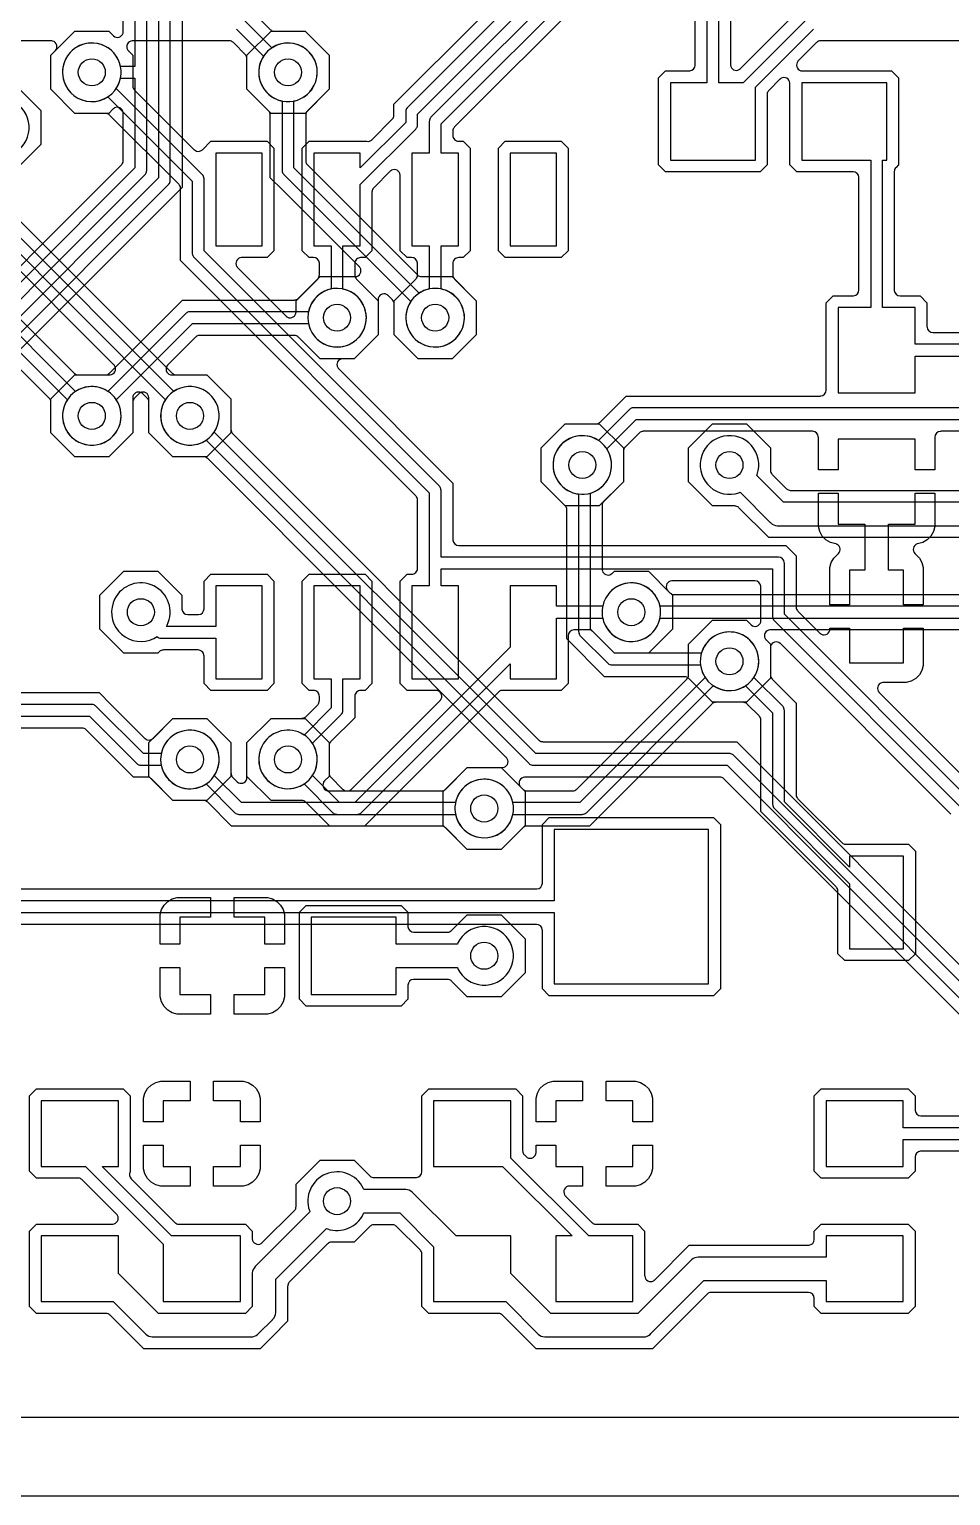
# Model space of a CAD drawing. Header units: millimetres. Extents: x 0 to 122, y 0 to 48.
# Drawn here: x 74.76 to 86.68, y 0 to 18.97 of the extents above; entities that cross this region are included whole.
import ezdxf

# ---------------------------------------------------------------- set-up
doc = ezdxf.new("R2010")
doc.units = ezdxf.units.MM

msp = doc.modelspace()

# ---------------------------------------------------------------- linework, layer by layer
at = {"layer": '16_copper'}
for points in [[(76.733, 44.036), (76.733, 16.924), (74.546, 14.737)], [(76.429, 43.91), (76.429, 17.05), (74.241, 14.863)], [(74.595, 18.231), (74.906, 17.92), (74.906, 17.48), (74.595, 17.169)], [(74.135, 7.544), (81.55, 7.544), (81.55, 6.62), (83.55, 6.62), (83.55, 8.62), (81.55, 8.62), (81.55, 7.696), (74.103, 7.696)], [(72.796, 1.016), (90.511, 1.016)]]:
    msp.add_lwpolyline(points, dxfattribs=at)
for points in [[(74.371, 14.777), (76.559, 16.965), (76.564, 16.972), (76.569, 16.978, 0.087651), (76.579, 17.003), (76.58, 17.01), (76.581, 17.019), (76.581, 43.941)], [(76.124, 43.783), (76.124, 18.491), (75.936, 18.491), (75.924, 18.537, 1), (75.206, 18.293), (75.225, 18.247, 0.714263), (75.936, 18.339), (76.124, 18.339), (76.124, 17.177), (73.25, 14.303), (73.25, 14.34), (71.75, 14.34), (71.75, 13.44), (73.25, 13.44), (73.25, 14.087), (76.254, 17.091), (76.259, 17.098), (76.264, 17.104, 0.087651), (76.274, 17.129), (76.275, 17.136), (76.276, 17.145), (76.276, 43.815)], [(73.532, 14.801), (75.949, 17.217), (75.954, 17.224), (75.96, 17.231, 0.087651), (75.97, 17.255), (75.97, 17.263), (75.971, 17.271), (75.971, 17.887), (75.971, 17.89), (75.971, 17.893, 0.548396), (75.858, 17.954), (75.851, 17.948), (75.845, 17.944, 0.015772), (75.841, 17.941), (75.785, 17.884), (75.345, 17.884), (75.034, 18.195), (75.034, 18.635), (75.345, 18.946), (75.785, 18.946), (75.841, 18.889), (75.844, 18.887), (75.845, 18.885, 0.54841), (75.969, 18.922), (75.97, 18.931), (75.971, 18.938, 0.015781), (75.971, 18.943), (75.971, 43.689)], [(86.9, 6.121), (83.748, 9.274), (83.741, 9.279), (83.734, 9.285, 0.087651), (83.71, 9.295), (83.702, 9.295), (83.694, 9.296), (81.173, 9.296), (81.17, 9.296), (81.167, 9.296, 0.548396), (81.106, 9.183), (81.112, 9.176), (81.116, 9.17, 0.015772), (81.119, 9.166), (81.176, 9.11), (81.176, 8.67), (80.865, 8.359), (80.425, 8.359), (80.146, 8.639), (80.139, 8.644), (80.132, 8.65, 0.087651), (80.108, 8.66), (80.1, 8.66), (80.092, 8.661), (78.645, 8.661), (78.335, 8.972), (78.328, 8.977), (78.321, 8.983, 0.087651), (78.297, 8.993), (78.289, 8.993), (78.281, 8.994), (77.885, 8.994), (77.574, 9.305), (77.574, 9.745), (77.885, 10.056), (78.325, 10.056), (78.636, 9.745), (78.636, 9.349), (78.637, 9.341), (78.637, 9.332, 0.087654), (78.648, 9.308), (78.653, 9.302), (78.658, 9.295), (78.812, 9.141), (78.819, 9.136), (78.826, 9.13, 0.087651), (78.85, 9.12), (78.858, 9.12), (78.866, 9.119), (80.092, 9.119), (80.1, 9.12), (80.109, 9.12, 0.087654), (80.133, 9.131), (80.139, 9.136), (80.146, 9.141), (80.425, 9.421), (80.877, 9.421), (80.88, 9.421), (80.883, 9.421, 0.54841), (80.944, 9.534), (80.938, 9.541), (80.934, 9.547, 0.015772), (80.931, 9.551), (77.065, 13.417), (77.058, 13.422), (77.051, 13.428, 0.087651), (77.027, 13.438), (77.019, 13.438), (77.011, 13.439), (76.615, 13.439), (76.304, 13.75), (76.304, 14.202), (76.304, 14.205), (76.304, 14.208, 0.548403), (76.191, 14.269), (76.184, 14.263), (76.178, 14.259, 0.01578), (76.174, 14.256), (76.118, 14.2), (76.113, 14.193), (76.107, 14.186, 0.087664), (76.097, 14.162), (76.097, 14.154), (76.096, 14.146), (76.096, 13.75), (75.785, 13.439), (75.345, 13.439), (75.034, 13.75), (75.034, 14.19), (75.345, 14.501), (75.741, 14.501), (75.749, 14.502), (75.758, 14.502, 0.087654), (75.782, 14.513), (75.788, 14.518), (75.795, 14.523), (76.74, 15.469), (78.187, 15.469), (78.195, 15.47), (78.204, 15.47, 0.087654), (78.228, 15.481), (78.234, 15.486), (78.241, 15.491), (78.52, 15.771), (78.972, 15.771), (78.975, 15.771), (78.978, 15.771, 0.54841), (79.039, 15.884), (79.033, 15.891), (79.029, 15.897, 0.015772), (79.026, 15.901), (78.033, 16.894), (77.876, 17.05), (77.876, 17.862), (77.876, 17.867, 0.000083), (77.876, 17.868), (77.875, 17.87), (77.875, 17.879, 0.087654), (77.864, 17.903), (77.859, 17.909), (77.854, 17.916), (77.574, 18.195), (77.574, 18.635), (77.885, 18.946), (78.325, 18.946), (78.636, 18.635), (78.636, 18.195), (78.356, 17.916), (78.351, 17.909), (78.345, 17.902, 0.087651), (78.335, 17.878), (78.335, 17.87), (78.334, 17.862), (78.334, 17.271), (78.335, 17.263), (78.335, 17.254, 0.087654), (78.346, 17.23), (78.351, 17.224), (78.356, 17.217), (79.78, 15.793), (79.787, 15.788), (79.794, 15.782, 0.087651), (79.818, 15.772), (79.826, 15.772), (79.834, 15.771), (80.23, 15.771), (80.541, 15.46), (80.541, 15.02), (80.23, 14.709), (79.79, 14.709), (79.479, 15.02), (79.479, 15.416), (79.478, 15.424), (79.478, 15.433, 0.087664), (79.467, 15.457), (79.462, 15.463), (79.459, 15.467), (79.458, 15.468), (79.458, 15.469), (79.457, 15.47), (79.401, 15.526), (79.398, 15.528), (79.397, 15.53, 0.54841), (79.273, 15.493), (79.272, 15.484), (79.271, 15.477, 0.015781), (79.271, 15.472), (79.271, 15.02), (78.96, 14.709), (78.52, 14.709), (78.241, 14.989), (78.234, 14.994), (78.227, 15, 0.087651), (78.203, 15.01), (78.195, 15.01), (78.187, 15.011), (76.961, 15.011), (76.953, 15.01), (76.944, 15.01, 0.087654), (76.92, 14.999), (76.914, 14.994), (76.907, 14.989), (76.549, 14.631), (76.548, 14.629), (76.548, 14.629), (76.548, 14.629), (76.547, 14.628), (76.545, 14.627, 0.54841), (76.582, 14.503), (76.591, 14.502), (76.598, 14.501, 0.01577), (76.603, 14.501), (77.055, 14.501), (77.366, 14.19), (77.366, 13.794), (77.367, 13.786), (77.367, 13.777, 0.087654), (77.378, 13.753), (77.383, 13.747), (77.388, 13.74), (81.352, 9.776), (81.359, 9.771), (81.366, 9.765, 0.087651), (81.39, 9.755), (81.398, 9.755), (81.406, 9.754), (83.915, 9.754), (87.067, 6.601)], [(87.027, 6.426), (83.874, 9.579), (83.867, 9.584), (83.861, 9.589, 0.087651), (83.836, 9.599), (83.829, 9.6), (83.82, 9.601), (81.312, 9.601), (77.151, 13.761), (77.175, 13.802, 1), (76.495, 14.138), (76.476, 14.092, 0.714262), (77.044, 13.654), (81.226, 9.471), (81.233, 9.466), (81.239, 9.461, 0.087651), (81.264, 9.451), (81.271, 9.45), (81.28, 9.449), (83.788, 9.449), (86.941, 6.296)], [(90.887, 11.201), (84.348, 11.201), (84.345, 11.201), (84.342, 11.201, 0.548396), (84.281, 11.088), (84.287, 11.081), (84.291, 11.075, 0.015772), (84.294, 11.071), (84.351, 11.015), (84.351, 10.575), (84.04, 10.264), (83.6, 10.264), (83.292, 10.572), (83.286, 10.577), (83.279, 10.583, 0.087651), (83.255, 10.593), (83.247, 10.593), (83.238, 10.595), (82.204, 10.595), (81.715, 11.084), (81.715, 12.753), (81.714, 12.759), (81.714, 12.762), (81.713, 12.764), (81.713, 12.77, 0.087654), (81.702, 12.795), (81.698, 12.8), (81.692, 12.807), (81.384, 13.115), (81.384, 13.555), (81.695, 13.866), (82.135, 13.866), (82.446, 13.555), (82.446, 13.115), (82.194, 12.864), (82.189, 12.857), (82.184, 12.85, 0.087651), (82.174, 12.826), (82.173, 12.819), (82.172, 12.81), (82.172, 11.986), (82.172, 11.983, 0.01884), (82.173, 11.978), (82.173, 11.977), (82.173, 11.977), (82.174, 11.973), (82.175, 11.965, 0.481321), (82.285, 11.92), (82.292, 11.925), (82.298, 11.929, 0.01578), (82.302, 11.932), (82.33, 11.961), (82.77, 11.961), (83.049, 11.681), (83.056, 11.676), (83.063, 11.67, 0.087651), (83.087, 11.66), (83.095, 11.66), (83.103, 11.659), (90.887, 11.659)], [(92.868, 12.395), (84.329, 12.395), (83.942, 12.782), (83.935, 12.787), (83.929, 12.793, 0.087651), (83.904, 12.803), (83.897, 12.803), (83.888, 12.804), (83.6, 12.804), (83.289, 13.115), (83.289, 13.555), (83.6, 13.866), (84.04, 13.866), (84.351, 13.555), (84.351, 13.267), (84.352, 13.259), (84.352, 13.25, 0.087654), (84.363, 13.226), (84.368, 13.22), (84.373, 13.213), (84.559, 13.027), (84.566, 13.022), (84.572, 13.017, 0.087651), (84.597, 13.007), (84.604, 13.006), (84.613, 13.005), (92.868, 13.005)], [(92.999, 12.852), (84.518, 12.852), (84.173, 13.198), (84.179, 13.213, 1), (83.461, 13.457), (83.448, 13.409, 0.577349), (83.942, 12.976), (83.957, 12.982), (84.347, 12.592), (84.352, 12.589), (84.356, 12.584, 0.153125), (84.439, 12.548), (84.455, 12.548), (92.999, 12.548)], [(74.6, 10.389), (75.66, 10.389), (75.816, 10.232), (75.816, 10.232), (76.25, 9.798), (76.255, 9.795, 0.39257), (76.358, 9.798), (76.615, 10.056), (77.055, 10.056), (77.366, 9.745), (77.366, 9.305), (77.055, 8.994), (76.615, 8.994), (76.336, 9.274), (76.329, 9.279), (76.322, 9.285, 0.087651), (76.298, 9.295), (76.29, 9.295), (76.282, 9.296), (76.105, 9.296), (75.493, 9.909), (75.486, 9.914), (75.479, 9.92, 0.087651), (75.455, 9.93), (75.447, 9.93), (75.439, 9.931), (73.479, 9.931)], [(73.25, 10.084), (75.533, 10.084), (76.146, 9.471, 0.144304), (76.184, 9.451), (76.191, 9.45), (76.2, 9.449), (76.464, 9.449), (76.476, 9.403, 1), (77.194, 9.647), (77.175, 9.693, 0.714263), (76.464, 9.601), (76.232, 9.601), (75.619, 10.214), (75.612, 10.219), (75.606, 10.224, 0.087651), (75.581, 10.234), (75.574, 10.235), (75.565, 10.236), (74.371, 10.236)], [(74.009, 7.849), (81.321, 7.849), (81.327, 7.849, 0.392588), (81.398, 7.925), (81.398, 8.683), (81.487, 8.772), (83.613, 8.772), (83.702, 8.683), (83.702, 6.557), (83.613, 6.468), (81.487, 6.468), (81.398, 6.557), (81.398, 7.315), (81.397, 7.321, 0.392588), (81.321, 7.391), (74.23, 7.391)]]:
    msp.add_lwpolyline(points, format="xyb", dxfattribs=at)
for points in [[(80.084, 14.868, 1), (79.936, 15.612), (79.888, 15.599, 0.063998), (79.801, 15.556), (78.181, 17.177), (78.181, 18.044), (78.227, 18.056, 1), (77.983, 18.774), (77.937, 18.755, 0.714263), (78.029, 18.044), (78.029, 17.145), (78.03, 17.137), (78.031, 17.128, 0.087654), (78.041, 17.104), (78.046, 17.098), (78.051, 17.091), (79.694, 15.449), (79.67, 15.408, 0.577348), (80.035, 14.862)], [(75.639, 13.598, 0.532534), (75.881, 14.179), (76.867, 15.164), (78.369, 15.164), (78.381, 15.118, 1), (79.099, 15.362), (79.08, 15.408, 0.714263), (78.369, 15.316), (76.835, 15.316), (76.827, 15.315), (76.818, 15.314, 0.087654), (76.794, 15.304), (76.788, 15.299), (76.781, 15.294), (75.774, 14.286), (75.733, 14.31, 1), (75.397, 13.63), (75.443, 13.611, 0.09849), (75.59, 13.592)], [(83.894, 10.423, 1), (83.746, 11.167), (83.698, 11.154, 0.233169), (83.461, 10.917), (83.456, 10.899), (82.33, 10.899), (82.019, 11.21), (82.019, 12.971), (82.037, 12.976, 1), (81.793, 13.694), (81.747, 13.675, 0.716592), (81.841, 12.963), (81.867, 12.96), (81.867, 11.179), (81.868, 11.17), (81.869, 11.162, 0.087654), (81.879, 11.137), (81.884, 11.132), (81.889, 11.125), (82.245, 10.769), (82.252, 10.764), (82.258, 10.759, 0.087651), (82.283, 10.749), (82.29, 10.748), (82.299, 10.747), (83.445, 10.747), (83.448, 10.721, 0.376373), (83.845, 10.417)], [(82.624, 11.058, 0.301666), (82.921, 11.354), (91.069, 11.354), (91.081, 11.308, 1), (91.799, 11.552), (91.78, 11.598, 0.714263), (91.069, 11.506), (82.921, 11.506), (82.909, 11.552, 1), (82.191, 11.308), (82.21, 11.262, 0.303347), (82.575, 11.052)], [(80.719, 8.518, 1), (80.571, 9.262), (80.523, 9.249, 0.2663), (80.274, 8.966), (78.772, 8.966), (78.421, 9.316), (78.445, 9.357, 1), (77.765, 9.693), (77.746, 9.647, 0.714262), (78.314, 9.209), (78.686, 8.836), (78.693, 8.831), (78.699, 8.826, 0.087651), (78.724, 8.816), (78.731, 8.815), (78.74, 8.814), (80.274, 8.814), (80.286, 8.768, 0.339454), (80.67, 8.512)]]:
    msp.add_lwpolyline(points, format="xyb", close=True, dxfattribs=at)
at = {"layer": '1_copper'}
for points in [[(82.096, 20.405), (79.651, 17.96), (79.646, 17.953), (79.641, 17.947, 0.087651), (79.631, 17.922), (79.63, 17.915), (79.629, 17.906), (79.629, 17.767), (79.04, 17.178), (79.04, 17.37), (78.44, 17.37), (78.44, 16.17), (78.664, 16.17), (78.664, 15.611), (78.618, 15.599, 0.876976), (78.765, 14.862), (78.814, 14.868, 0.818106), (78.816, 15.611), (78.816, 16.17), (79.04, 16.17), (79.04, 16.962), (79.759, 17.681), (79.764, 17.688), (79.77, 17.695, 0.087651), (79.78, 17.719), (79.78, 17.727), (79.781, 17.735), (79.781, 17.875), (82.312, 20.405)], [(77.565, 19.279), (77.875, 18.968), (77.882, 18.963), (77.889, 18.957, 0.087651), (77.913, 18.947), (77.921, 18.947), (77.929, 18.946), (78.325, 18.946), (78.636, 18.635), (78.636, 18.195), (78.325, 17.884), (77.885, 17.884), (77.574, 18.195), (77.574, 18.591), (77.573, 18.599), (77.573, 18.608, 0.087654), (77.562, 18.632), (77.557, 18.638), (77.552, 18.645), (77.398, 18.799), (77.391, 18.804), (77.384, 18.81, 0.087651), (77.36, 18.82), (77.352, 18.82), (77.344, 18.821), (76.093, 18.821), (76.09, 18.821), (76.087, 18.821, 0.548396), (76.026, 18.708), (76.032, 18.701), (76.036, 18.695, 0.015772), (76.039, 18.691), (76.096, 18.635), (76.096, 18.239), (76.097, 18.231), (76.097, 18.222, 0.087654), (76.108, 18.198), (76.113, 18.192), (76.116, 18.188), (76.117, 18.187), (76.117, 18.186), (76.118, 18.185), (76.89, 17.413), (76.895, 17.41, 0.39257), (76.998, 17.413), (77.107, 17.522), (77.833, 17.522), (77.922, 17.433), (77.922, 16.107), (77.833, 16.018), (77.506, 16.018), (77.504, 16.017), (77.501, 16.017, 0.54841), (77.44, 15.904), (77.445, 15.897), (77.449, 15.891, 0.015772), (77.452, 15.888), (78.079, 15.261), (78.082, 15.259), (78.083, 15.257, 0.54841), (78.207, 15.294), (78.208, 15.303), (78.209, 15.31, 0.01577), (78.209, 15.315), (78.209, 15.46), (78.489, 15.739), (78.494, 15.746), (78.5, 15.753, 0.087651), (78.51, 15.777), (78.51, 15.785), (78.511, 15.793), (78.511, 15.941), (78.511, 15.947, 0.392588), (78.435, 16.018), (78.377, 16.018), (78.288, 16.107), (78.288, 17.433), (78.377, 17.522), (79.124, 17.522), (79.126, 17.522, 0.234997), (79.19, 17.543), (79.454, 17.808), (79.459, 17.814), (79.465, 17.821, 0.087651), (79.475, 17.845), (79.475, 17.853), (79.477, 17.861), (79.477, 18.001), (81.696, 20.221)], [(81.861, 19.739), (79.956, 17.834), (79.951, 17.827), (79.946, 17.821, 0.087651), (79.936, 17.796), (79.935, 17.789), (79.934, 17.78), (79.934, 17.37), (79.71, 17.37), (79.71, 16.17), (79.934, 16.17), (79.934, 15.611), (79.888, 15.599, 1), (80.132, 14.881), (80.178, 14.9, 0.714263), (80.086, 15.611), (80.086, 16.17), (80.31, 16.17), (80.31, 17.37), (80.086, 17.37), (80.086, 17.748), (81.947, 19.609)], [(81.987, 19.434), (80.261, 17.708), (80.256, 17.701), (80.25, 17.694, 0.087651), (80.24, 17.67), (80.24, 17.662), (80.239, 17.654), (80.239, 17.599, 0.414214), (80.315, 17.522), (80.373, 17.522), (80.462, 17.433), (80.462, 16.107), (80.373, 16.018), (80.315, 16.018, 0.414214), (80.239, 15.941), (80.239, 15.793), (80.239, 15.787, 0.000104), (80.239, 15.787), (80.24, 15.785), (80.24, 15.776, 0.087654), (80.251, 15.752), (80.256, 15.746), (80.261, 15.739), (80.541, 15.46), (80.541, 15.02), (80.23, 14.709), (79.79, 14.709), (79.479, 15.02), (79.479, 15.46), (79.759, 15.739), (79.764, 15.746), (79.77, 15.753, 0.087651), (79.78, 15.777), (79.78, 15.785), (79.781, 15.793), (79.781, 15.941), (79.781, 15.947, 0.392588), (79.705, 16.018), (79.647, 16.018), (79.558, 16.107), (79.558, 17.08), (79.557, 17.083), (79.557, 17.086, 0.54841), (79.444, 17.147), (79.437, 17.142), (79.431, 17.138, 0.015772), (79.428, 17.134), (79.215, 16.921), (79.21, 16.915), (79.204, 16.908, 0.087651), (79.194, 16.884), (79.194, 16.878), (79.193, 16.876), (79.193, 16.873), (79.192, 16.868), (79.192, 16.107), (79.103, 16.018), (79.045, 16.018, 0.414214), (78.969, 15.941), (78.969, 15.793), (78.969, 15.787, 0.000104), (78.969, 15.787), (78.97, 15.785), (78.97, 15.776, 0.087654), (78.981, 15.752), (78.986, 15.746), (78.991, 15.739), (79.271, 15.46), (79.271, 15.02), (78.96, 14.709), (78.815, 14.709), (78.812, 14.709), (78.809, 14.709, 0.54841), (78.748, 14.596), (78.753, 14.589), (78.757, 14.583, 0.015772), (78.761, 14.579), (80.239, 13.101), (80.239, 12.37), (80.239, 12.364, 0.392588), (80.315, 12.294), (84.55, 12.294), (84.684, 12.16), (84.684, 11.498), (84.685, 11.49), (84.685, 11.481, 0.087654), (84.696, 11.457), (84.701, 11.451), (84.706, 11.444), (84.991, 11.159), (84.993, 11.157), (84.995, 11.155, 0.54841), (85.118, 11.192), (85.119, 11.201), (85.121, 11.208, 0.01577), (85.121, 11.213), (85.121, 11.223), (85.375, 11.223), (85.375, 10.775), (86.075, 10.775), (86.075, 11.223), (86.329, 11.223), (86.329, 10.742), (86.312, 10.677), (86.278, 10.619), (86.231, 10.572), (86.173, 10.538), (86.108, 10.521), (85.813, 10.521), (85.81, 10.521), (85.807, 10.521, 0.54841), (85.746, 10.408), (85.752, 10.401), (85.756, 10.394, 0.015772), (85.759, 10.391), (87.009, 9.141)], [(83.834, 19.36), (83.834, 18.516), (83.834, 18.513), (83.834, 18.51, 0.54841), (83.947, 18.449), (83.954, 18.455), (83.96, 18.459, 0.015772), (83.964, 18.462), (84.624, 19.122)], [(77.438, 18.974), (77.789, 18.624), (77.765, 18.583, 1), (78.445, 18.247), (78.464, 18.293, 0.714262), (77.896, 18.731), (77.524, 19.104)], [(97.29, 13.77), (86.555, 13.77), (86.55, 13.769, 0.392588), (86.479, 13.693), (86.479, 13.272), (86.225, 13.272), (86.225, 13.67), (85.225, 13.67), (85.225, 13.272), (84.971, 13.272), (84.971, 13.693), (84.97, 13.699, 0.392588), (84.895, 13.77), (82.704, 13.77), (82.696, 13.768), (82.688, 13.768, 0.087654), (82.663, 13.757), (82.658, 13.753), (82.651, 13.747), (82.468, 13.565), (82.467, 13.563), (82.466, 13.563), (82.465, 13.56), (82.463, 13.558), (82.457, 13.551, 0.087651), (82.447, 13.527), (82.447, 13.519), (82.446, 13.511), (82.446, 13.115), (82.135, 12.804), (81.695, 12.804), (81.384, 13.115), (81.384, 13.555), (81.695, 13.866), (82.091, 13.866), (82.099, 13.867), (82.108, 13.867, 0.087654), (82.132, 13.878), (82.138, 13.883), (82.145, 13.888), (82.484, 14.227), (84.996, 14.227), (85.002, 14.228, 0.392588), (85.073, 14.303), (85.073, 15.433), (85.162, 15.522), (85.42, 15.522), (85.426, 15.523, 0.392588), (85.496, 15.599), (85.496, 17.051), (85.496, 17.057, 0.392588), (85.42, 17.128), (84.692, 17.128), (84.603, 17.217), (84.603, 18.27), (84.602, 18.273), (84.602, 18.276, 0.54841), (84.489, 18.337), (84.482, 18.332), (84.476, 18.328, 0.015772), (84.473, 18.324), (84.33, 18.181), (84.325, 18.175), (84.319, 18.168, 0.087651), (84.309, 18.144), (84.309, 18.136), (84.307, 18.128), (84.307, 17.217), (84.218, 17.128), (82.992, 17.128), (82.903, 17.217), (82.903, 18.343), (82.992, 18.432), (83.3, 18.432), (83.306, 18.433, 0.392588), (83.376, 18.509), (83.376, 19.139)], [(86.686, 8.818), (84.481, 11.023), (84.478, 11.024), (84.477, 11.027, 0.54841), (84.353, 10.99), (84.352, 10.981), (84.351, 10.974, 0.01577), (84.351, 10.969), (84.351, 10.619), (84.352, 10.611), (84.352, 10.602, 0.087654), (84.363, 10.578), (84.368, 10.572), (84.371, 10.568), (84.372, 10.567), (84.372, 10.566), (84.373, 10.565), (84.684, 10.255), (84.684, 9.071), (84.685, 9.063), (84.685, 9.054, 0.087654), (84.696, 9.03), (84.701, 9.024), (84.706, 9.017), (85.274, 8.45), (85.28, 8.445), (85.287, 8.439, 0.087651), (85.311, 8.429), (85.319, 8.429), (85.327, 8.427), (86.138, 8.427), (86.227, 8.338), (86.227, 7.012), (86.138, 6.923), (85.312, 6.923), (85.223, 7.012), (85.223, 7.823), (85.221, 7.831), (85.221, 7.839, 0.087654), (85.21, 7.864), (85.206, 7.869), (85.2, 7.876), (84.226, 8.85), (84.226, 10.034), (84.225, 10.042), (84.225, 10.051, 0.087654), (84.214, 10.075), (84.209, 10.081), (84.204, 10.088), (84.05, 10.242), (84.043, 10.247), (84.036, 10.253, 0.087651), (84.012, 10.263), (84.004, 10.263), (83.996, 10.264), (83.644, 10.264), (83.636, 10.263), (83.627, 10.263, 0.087654), (83.603, 10.252), (83.597, 10.247), (83.59, 10.242), (82.01, 8.661), (81.198, 8.661), (81.19, 8.66), (81.181, 8.66, 0.087654), (81.157, 8.649), (81.151, 8.644), (81.144, 8.639), (80.865, 8.359), (80.425, 8.359), (80.114, 8.67), (80.114, 9.11), (80.425, 9.421), (80.865, 9.421), (81.144, 9.141), (81.151, 9.136), (81.158, 9.13, 0.087651), (81.182, 9.12), (81.19, 9.12), (81.198, 9.119), (81.789, 9.119), (81.797, 9.12), (81.806, 9.12, 0.087654), (81.83, 9.131), (81.836, 9.136), (81.843, 9.141), (83.267, 10.565), (83.268, 10.567), (83.269, 10.567), (83.27, 10.57), (83.272, 10.572), (83.278, 10.579, 0.087651), (83.288, 10.603), (83.288, 10.611), (83.289, 10.619), (83.289, 11.015), (83.6, 11.326), (84.04, 11.326), (84.096, 11.269), (84.099, 11.267), (84.1, 11.265, 0.54841), (84.224, 11.302), (84.225, 11.311), (84.226, 11.318, 0.015781), (84.226, 11.323), (84.226, 11.76), (84.226, 11.766, 0.392588), (84.15, 11.836), (83.078, 11.836), (83.075, 11.836), (83.072, 11.836, 0.548396), (83.011, 11.723), (83.017, 11.716), (83.021, 11.71, 0.015772), (83.024, 11.706), (83.081, 11.65), (83.081, 11.21), (82.77, 10.899), (82.33, 10.899), (82.051, 11.179), (82.044, 11.184), (82.037, 11.19, 0.087651), (82.013, 11.2), (82.005, 11.2), (81.997, 11.201), (81.809, 11.201), (81.803, 11.201, 0.392588), (81.732, 11.125), (81.732, 10.507), (81.643, 10.418), (80.896, 10.418), (80.894, 10.418, 0.234933), (80.83, 10.397), (79.251, 8.818), (79.251, 8.818), (79.095, 8.661), (77.375, 8.661), (77.065, 8.972), (77.058, 8.977), (77.051, 8.983, 0.087651), (77.027, 8.993), (77.019, 8.993), (77.011, 8.994), (76.615, 8.994), (76.304, 9.305), (76.304, 9.745), (76.615, 10.056), (77.055, 10.056), (77.366, 9.745), (77.366, 9.349), (77.367, 9.341), (77.367, 9.332, 0.087664), (77.378, 9.308), (77.383, 9.302), (77.388, 9.295), (77.444, 9.239), (77.447, 9.237), (77.448, 9.235, 0.54841), (77.572, 9.272), (77.573, 9.281), (77.574, 9.288, 0.015781), (77.574, 9.293), (77.574, 9.745), (77.885, 10.056), (78.281, 10.056), (78.289, 10.057), (78.298, 10.057, 0.087654), (78.322, 10.068), (78.328, 10.073), (78.335, 10.078), (78.489, 10.232), (78.494, 10.239), (78.5, 10.246, 0.087651), (78.51, 10.27), (78.51, 10.278), (78.511, 10.286), (78.511, 10.341, 0.414214), (78.435, 10.418), (78.377, 10.418), (78.288, 10.507), (78.288, 11.833), (78.377, 11.922), (79.103, 11.922), (79.192, 11.833), (79.192, 10.507), (79.103, 10.418), (79.045, 10.418, 0.414214), (78.969, 10.341), (78.969, 10.065), (78.658, 9.755), (78.657, 9.753), (78.656, 9.753), (78.655, 9.75), (78.653, 9.748), (78.647, 9.741, 0.087651), (78.637, 9.717), (78.637, 9.709), (78.636, 9.701), (78.636, 9.305), (78.579, 9.249), (78.577, 9.246), (78.575, 9.245, 0.54841), (78.612, 9.121), (78.621, 9.12), (78.628, 9.119, 0.015781), (78.633, 9.119), (78.874, 9.119), (78.882, 9.12), (78.891, 9.12, 0.087654), (78.915, 9.131), (78.921, 9.136), (78.928, 9.141), (80.074, 10.288), (80.076, 10.29), (80.078, 10.292, 0.54841), (80.041, 10.415), (80.032, 10.416), (80.025, 10.417, 0.01577), (80.02, 10.418), (79.647, 10.418), (79.558, 10.507), (79.558, 11.833), (79.647, 11.922), (79.705, 11.922, 0.414214), (79.781, 11.999), (79.781, 12.88), (79.78, 12.889), (79.78, 12.897, 0.087654), (79.769, 12.922), (79.764, 12.927), (79.759, 12.934), (76.713, 15.981), (76.713, 16.912), (76.712, 16.921), (76.711, 16.929, 0.087654), (76.701, 16.954), (76.696, 16.959), (76.69, 16.966), (75.795, 17.862), (75.788, 17.867), (75.781, 17.873, 0.087651), (75.757, 17.883), (75.749, 17.883), (75.741, 17.884), (75.345, 17.884), (75.034, 18.195), (75.034, 18.635), (75.091, 18.691), (75.093, 18.694), (75.095, 18.695, 0.54841), (75.058, 18.819), (75.049, 18.82), (75.042, 18.821, 0.015781), (75.037, 18.821), (67.838, 18.821)], [(86.968, 8.966), (84.531, 11.403), (84.531, 12.065), (84.53, 12.071, 0.392588), (84.455, 12.141), (80.086, 12.141), (80.086, 13.007), (80.085, 13.015), (80.084, 13.024, 0.087654), (80.074, 13.048), (80.069, 13.054), (80.064, 13.061), (77.018, 16.107), (77.018, 17.039), (77.016, 17.047), (77.016, 17.055, 0.087654), (77.005, 17.08), (77.001, 17.086), (76.995, 17.092), (75.881, 18.206), (75.905, 18.247, 1), (75.225, 18.583), (75.206, 18.537, 0.714262), (75.774, 18.099), (76.865, 17.007), (76.865, 16.075), (76.866, 16.067), (76.867, 16.058, 0.087654), (76.877, 16.034), (76.882, 16.028), (76.888, 16.021), (79.934, 12.975), (79.934, 11.77), (79.71, 11.77), (79.71, 10.57), (80.31, 10.57), (80.31, 11.77), (80.086, 11.77), (80.086, 11.989), (84.379, 11.989), (84.379, 11.372), (84.38, 11.363), (84.381, 11.355, 0.087654), (84.391, 11.33), (84.396, 11.325), (84.401, 11.318), (86.883, 8.836)], [(97.262, 18.821), (85.001, 18.821), (84.993, 18.82), (84.984, 18.82, 0.087654), (84.96, 18.809), (84.954, 18.804), (84.947, 18.799), (84.711, 18.562), (84.709, 18.56), (84.707, 18.558, 0.54841), (84.744, 18.435), (84.753, 18.434), (84.76, 18.433, 0.01577), (84.765, 18.432), (85.918, 18.432), (86.007, 18.343), (86.007, 17.217), (85.976, 17.185, 0.144304), (85.955, 17.148), (85.955, 17.14), (85.954, 17.132), (85.954, 15.599), (85.954, 15.593, 0.392588), (86.03, 15.522), (86.288, 15.522), (86.377, 15.433), (86.377, 15.125), (86.378, 15.119, 0.392588), (86.454, 15.049), (87.372, 15.049)], [(73.12, 16.739), (75.335, 14.523), (75.342, 14.518), (75.349, 14.512, 0.087651), (75.373, 14.502), (75.381, 14.502), (75.389, 14.501), (75.797, 14.501), (75.8, 14.501), (75.803, 14.501, 0.54841), (75.864, 14.614), (75.858, 14.621), (75.854, 14.627, 0.015772), (75.851, 14.631), (74.303, 16.179)], [(74.626, 16.502), (76.605, 14.523), (76.612, 14.518), (76.619, 14.512, 0.087651), (76.643, 14.502), (76.651, 14.502), (76.659, 14.501), (77.055, 14.501), (77.366, 14.19), (77.366, 13.75), (77.055, 13.439), (76.615, 13.439), (76.304, 13.75), (76.304, 14.146), (76.303, 14.154), (76.303, 14.163, 0.087664), (76.292, 14.187), (76.287, 14.193), (76.282, 14.2), (76.226, 14.256), (76.223, 14.258), (76.222, 14.26, 0.54841), (76.098, 14.223), (76.097, 14.214), (76.096, 14.207, 0.015781), (76.096, 14.202), (76.096, 13.75), (75.785, 13.439), (75.345, 13.439), (75.034, 13.75), (75.034, 14.146), (75.033, 14.154), (75.033, 14.163, 0.087654), (75.022, 14.187), (75.017, 14.193), (75.012, 14.2), (72.953, 16.259)], [(98.16, 14.074), (82.578, 14.074), (82.57, 14.073), (82.561, 14.073, 0.087654), (82.537, 14.062), (82.531, 14.057), (82.524, 14.052), (82.124, 13.651), (82.083, 13.675, 1), (81.747, 12.995), (81.793, 12.976, 0.09849), (81.94, 12.957), (81.989, 12.963, 0.532534), (82.231, 13.544), (82.61, 13.922), (98.191, 13.922)], [(87.415, 4.456), (86.299, 4.456), (86.293, 4.456, 0.392588), (86.222, 4.38), (86.222, 4.197), (86.133, 4.108), (85.007, 4.108), (84.918, 4.197), (84.918, 5.173), (85.007, 5.262), (86.133, 5.262), (86.222, 5.173), (86.222, 4.99), (86.223, 4.984, 0.392588), (86.299, 4.914), (87.194, 4.914)]]:
    msp.add_lwpolyline(points, format="xyb", dxfattribs=at)
for points in [[(83.529, 19.233), (83.529, 18.28), (83.055, 18.28), (83.055, 17.28), (84.155, 17.28), (84.155, 18.222), (84.907, 18.974)], [(84.821, 19.104), (83.997, 18.28), (83.681, 18.28), (83.681, 19.265)], [(74.595, 18.231), (74.906, 17.92), (74.906, 17.48), (74.626, 17.201)], [(88.658, 14.896), (86.225, 14.896), (86.225, 15.37), (85.801, 15.37), (85.801, 17.28), (85.855, 17.28), (85.855, 18.28), (84.755, 18.28), (84.755, 17.28), (85.649, 17.28), (85.649, 15.37), (85.225, 15.37), (85.225, 14.27), (86.225, 14.27), (86.225, 14.744), (88.548, 14.744)], [(72.542, 1.016), (90.251, 1.016)]]:
    msp.add_lwpolyline(points, dxfattribs=at)
for points in [[(76.909, 13.598, 1), (76.761, 14.342), (76.713, 14.329, 0.063998), (76.626, 14.286), (74.451, 16.462), (74.451, 17.329), (74.497, 17.341, 1), (74.253, 18.059), (74.207, 18.04, 0.714263), (74.299, 17.329), (74.299, 16.43), (74.3, 16.422), (74.301, 16.413, 0.087654), (74.311, 16.389), (74.316, 16.383), (74.321, 16.376), (76.519, 14.179), (76.495, 14.138, 0.577348), (76.86, 13.592)], [(75.639, 13.598, 1), (75.491, 14.342), (75.443, 14.329, 0.063998), (75.356, 14.286), (73.079, 16.564), (73.072, 16.569), (73.066, 16.574, 0.087651), (73.041, 16.584), (73.034, 16.585), (73.025, 16.586), (71.491, 16.586), (71.479, 16.632, 1), (70.761, 16.388), (70.78, 16.342, 0.714263), (71.491, 16.434), (72.993, 16.434), (75.249, 14.179), (75.225, 14.138, 0.577348), (75.59, 13.592)], [(85.121, 11.527), (85.121, 12.008), (85.138, 12.073), (85.172, 12.131), (85.223, 12.182), (85.225, 12.184), (85.231, 12.189, 0.481373), (85.215, 12.307), (85.207, 12.31), (85.2, 12.314, 0.015822), (85.196, 12.315), (85.127, 12.333), (85.069, 12.367), (85.022, 12.414), (84.988, 12.472), (84.971, 12.537), (84.971, 12.968), (85.225, 12.968), (85.225, 12.57), (85.573, 12.57), (85.573, 11.975), (85.375, 11.975), (85.375, 11.527)], [(86.075, 11.527), (86.075, 11.975), (85.877, 11.975), (85.877, 12.57), (86.225, 12.57), (86.225, 12.968), (86.479, 12.968), (86.479, 12.537), (86.462, 12.472), (86.428, 12.414), (86.381, 12.367), (86.323, 12.333), (86.254, 12.315), (86.252, 12.314), (86.249, 12.313, 0.520599), (86.22, 12.188), (86.226, 12.183), (86.278, 12.131), (86.312, 12.073), (86.329, 12.008), (86.329, 11.527)], [(77.107, 10.418), (77.018, 10.507), (77.018, 10.865), (77.017, 10.871, 0.392588), (76.941, 10.941), (76.493, 10.941), (76.485, 10.94), (76.476, 10.94, 0.087654), (76.452, 10.929), (76.446, 10.924), (76.439, 10.919), (76.42, 10.899), (75.98, 10.899), (75.669, 11.21), (75.669, 11.65), (75.98, 11.961), (76.42, 11.961), (76.731, 11.65), (76.731, 11.475), (76.731, 11.469, 0.392588), (76.807, 11.399), (76.941, 11.399), (76.947, 11.399, 0.392588), (77.018, 11.475), (77.018, 11.833), (77.107, 11.922), (77.833, 11.922), (77.922, 11.833), (77.922, 10.507), (77.833, 10.418)], [(77.77, 11.77), (77.17, 11.77), (77.17, 11.246), (76.531, 11.246), (76.54, 11.262, 1), (75.86, 11.598), (75.841, 11.552, 0.668177), (76.368, 11.09), (76.409, 11.114), (76.413, 11.111), (76.419, 11.106, 0.087651), (76.444, 11.096), (76.451, 11.095), (76.46, 11.094), (77.17, 11.094), (77.17, 10.57), (77.77, 10.57)], [(79.008, 8.815), (79.017, 8.816, 0.087654), (79.041, 8.826), (79.047, 8.831), (79.054, 8.836), (80.98, 10.762), (80.98, 10.57), (81.58, 10.57), (81.58, 11.354), (82.179, 11.354), (82.191, 11.308, 1), (82.909, 11.552), (82.89, 11.598, 0.714263), (82.179, 11.506), (81.58, 11.506), (81.58, 11.77), (80.98, 11.77), (80.98, 10.978), (78.968, 8.966), (77.502, 8.966), (77.151, 9.316), (77.175, 9.357, 1), (76.495, 9.693), (76.476, 9.647, 0.714262), (77.044, 9.209), (77.416, 8.836), (77.423, 8.831), (77.429, 8.826, 0.087651), (77.454, 8.816), (77.461, 8.815), (77.47, 8.814), (79, 8.814)], [(78.179, 9.153, 0.532534), (78.421, 9.734), (78.794, 10.106), (78.799, 10.113), (78.804, 10.119, 0.087651), (78.814, 10.144), (78.815, 10.151), (78.816, 10.16), (78.816, 10.57), (79.04, 10.57), (79.04, 11.77), (78.44, 11.77), (78.44, 10.57), (78.664, 10.57), (78.664, 10.192), (78.314, 9.841), (78.273, 9.865, 1), (77.937, 9.185), (77.983, 9.166, 0.09849), (78.13, 9.147)], [(86.075, 8.275), (85.375, 8.275), (85.375, 8.133), (84.531, 8.977), (84.531, 10.16), (84.53, 10.168), (84.529, 10.177, 0.087654), (84.519, 10.201), (84.514, 10.207), (84.509, 10.214), (84.136, 10.586), (84.16, 10.627, 1), (83.48, 10.963), (83.461, 10.917, 0.231544), (83.504, 10.586), (81.883, 8.966), (81.016, 8.966), (81.004, 9.012, 1), (80.286, 8.768), (80.305, 8.722, 0.714263), (81.016, 8.814), (81.915, 8.814), (81.923, 8.815), (81.932, 8.816, 0.087654), (81.956, 8.826), (81.962, 8.831), (81.969, 8.836), (83.611, 10.479), (83.652, 10.455, 0.266299), (84.029, 10.479), (84.379, 10.128), (84.379, 8.945), (84.38, 8.937), (84.381, 8.928, 0.087654), (84.391, 8.904), (84.396, 8.898), (84.401, 8.891), (85.375, 7.917), (85.375, 7.075), (86.075, 7.075)], [(78.342, 6.333), (78.253, 6.422), (78.253, 7.548), (78.342, 7.637), (79.568, 7.637), (79.657, 7.548), (79.657, 7.366), (79.658, 7.36, 0.392588), (79.734, 7.29), (80.168, 7.29), (80.176, 7.291), (80.185, 7.292, 0.087654), (80.209, 7.302), (80.215, 7.307), (80.222, 7.312), (80.425, 7.516), (80.865, 7.516), (81.176, 7.205), (81.176, 6.765), (80.865, 6.454), (80.425, 6.454), (80.222, 6.658), (80.215, 6.663), (80.208, 6.668, 0.087651), (80.184, 6.678), (80.177, 6.679), (80.168, 6.68), (79.734, 6.68), (79.728, 6.679, 0.392588), (79.657, 6.604), (79.657, 6.422), (79.568, 6.333)], [(86.07, 4.609), (87.32, 4.609), (87.328, 4.61), (87.337, 4.611, 0.087654), (87.361, 4.621), (87.367, 4.626), (87.374, 4.631), (89.383, 6.64), (90.2, 6.64), (90.2, 7.64), (89.35, 7.64), (89.35, 6.823), (87.288, 4.761), (86.07, 4.761), (86.07, 5.11), (85.07, 5.11), (85.07, 4.26), (86.07, 4.26)], [(79.505, 6.833), (80.299, 6.833), (80.305, 6.817, 1), (80.985, 7.153), (80.96, 7.196, 0.577351), (80.305, 7.153), (80.299, 7.137), (79.505, 7.137), (79.505, 7.485), (78.405, 7.485), (78.405, 6.485), (79.505, 6.485)], [(76.237, 1.9), (75.803, 2.335), (75.796, 2.34), (75.789, 2.346, 0.087651), (75.765, 2.356), (75.757, 2.356), (75.749, 2.358), (74.847, 2.358), (74.758, 2.447), (74.758, 3.423), (74.847, 3.512), (75.83, 3.512), (75.833, 3.513), (75.836, 3.513, 0.54841), (75.897, 3.626), (75.892, 3.633), (75.888, 3.639, 0.015772), (75.884, 3.642), (75.441, 4.085), (75.435, 4.09), (75.428, 4.096, 0.087651), (75.404, 4.106), (75.396, 4.106), (75.388, 4.108), (74.847, 4.108), (74.758, 4.197), (74.758, 5.173), (74.847, 5.262), (75.973, 5.262), (76.062, 5.173), (76.062, 4.193), (76.06, 4.19), (76.058, 4.185, 0.312009), (76.073, 4.1), (76.639, 3.535), (76.645, 3.53), (76.652, 3.524, 0.087651), (76.676, 3.514), (76.684, 3.514), (76.692, 3.512), (77.553, 3.512), (77.642, 3.423), (77.642, 3.327), (77.643, 3.325), (77.643, 3.322, 0.54841), (77.756, 3.261), (77.763, 3.266), (77.769, 3.27, 0.015772), (77.772, 3.274), (78.187, 3.688), (78.192, 3.695), (78.198, 3.701, 0.087651), (78.208, 3.726), (78.208, 3.733), (78.209, 3.742), (78.209, 4.03), (78.52, 4.341), (78.96, 4.341), (79.163, 4.137), (79.17, 4.132), (79.177, 4.127, 0.087651), (79.201, 4.117), (79.208, 4.116), (79.217, 4.115), (79.761, 4.115), (79.767, 4.116, 0.392588), (79.838, 4.191), (79.838, 5.173), (79.927, 5.262), (81.053, 5.262), (81.142, 5.173), (81.142, 4.462), (81.144, 4.454), (81.144, 4.446, 0.069383), (81.155, 4.421), (81.159, 4.416), (81.165, 4.409), (81.186, 4.387, 0.572911), (81.313, 4.421), (81.314, 4.429), (81.316, 4.436, 0.015791), (81.316, 4.441), (81.316, 4.533), (81.57, 4.533), (81.57, 4.26), (81.918, 4.26), (81.918, 4.006), (81.751, 4.006), (81.748, 4.006), (81.746, 4.006, 0.54841), (81.685, 3.893), (81.69, 3.886), (81.694, 3.879, 0.015772), (81.697, 3.876), (82.039, 3.535), (82.045, 3.53), (82.052, 3.524, 0.087651), (82.076, 3.514), (82.084, 3.514), (82.092, 3.512), (82.633, 3.512), (82.722, 3.423), (82.722, 2.846), (82.723, 2.844), (82.723, 2.841, 0.54841), (82.836, 2.78), (82.843, 2.785), (82.849, 2.789, 0.015772), (82.852, 2.792), (83.3, 3.24), (84.841, 3.24), (84.847, 3.241, 0.392588), (84.918, 3.316), (84.918, 3.423), (85.007, 3.512), (86.133, 3.512), (86.222, 3.423), (86.222, 2.447), (86.133, 2.358), (85.007, 2.358), (84.918, 2.447), (84.918, 2.554), (84.917, 2.56, 0.392588), (84.841, 2.63), (83.584, 2.63), (83.575, 2.629), (83.567, 2.628, 0.087654), (83.543, 2.618), (83.537, 2.613), (83.53, 2.608), (82.823, 1.9), (81.317, 1.9), (80.883, 2.335), (80.876, 2.34), (80.869, 2.346, 0.087651), (80.845, 2.356), (80.837, 2.356), (80.829, 2.358), (79.927, 2.358), (79.838, 2.447), (79.838, 3.125), (79.836, 3.133), (79.836, 3.142, 0.087654), (79.825, 3.166), (79.821, 3.172), (79.815, 3.179), (79.511, 3.483), (79.504, 3.488), (79.498, 3.493, 0.087651), (79.473, 3.503), (79.466, 3.504), (79.457, 3.505), (79.217, 3.505), (79.209, 3.504), (79.2, 3.503, 0.087654), (79.176, 3.493), (79.17, 3.488), (79.163, 3.483), (78.96, 3.279), (78.672, 3.279), (78.664, 3.278), (78.655, 3.278, 0.087654), (78.631, 3.267), (78.625, 3.262), (78.618, 3.257), (78.122, 2.761), (78.117, 2.754), (78.111, 2.748, 0.087651), (78.101, 2.723), (78.101, 2.716), (78.1, 2.707), (78.1, 2.257), (77.899, 2.057), (77.899, 2.057), (77.743, 1.9)], [(77.622, 2.053), (77.628, 2.053, 0.153128), (77.712, 2.087), (77.724, 2.097), (77.903, 2.276), (77.906, 2.28), (77.91, 2.284, 0.153125), (77.946, 2.368), (77.947, 2.384), (77.947, 2.802), (78.603, 3.457), (78.618, 3.451, 0.376373), (79.08, 3.642), (79.086, 3.658), (79.552, 3.658), (79.99, 3.219), (79.99, 2.51), (80.923, 2.51), (81.336, 2.097), (81.34, 2.094), (81.344, 2.09, 0.153125), (81.428, 2.054), (81.444, 2.053), (82.696, 2.053), (82.702, 2.053), (82.708, 2.053, 0.153128), (82.792, 2.087), (82.804, 2.097), (83.489, 2.783), (85.07, 2.783), (85.07, 2.51), (86.07, 2.51), (86.07, 3.36), (85.07, 3.36), (85.07, 3.087), (83.426, 3.087), (83.42, 3.087), (83.415, 3.087, 0.153128), (83.33, 3.053), (83.318, 3.043), (82.633, 2.358), (81.507, 2.358), (80.99, 2.874), (80.99, 3.36), (80.281, 3.36), (79.723, 3.918), (79.718, 3.921), (79.714, 3.926, 0.153125), (79.631, 3.962), (79.615, 3.962), (79.086, 3.962), (79.08, 3.978, 0.936602), (78.381, 3.688), (78.387, 3.673), (77.687, 2.973), (77.683, 2.968), (77.679, 2.964, 0.153125), (77.643, 2.88), (77.642, 2.865), (77.642, 2.447), (77.553, 2.358), (76.427, 2.358), (75.91, 2.874), (75.91, 3.36), (74.91, 3.36), (74.91, 2.51), (75.843, 2.51), (76.256, 2.097), (76.26, 2.094), (76.264, 2.09, 0.153125), (76.348, 2.054), (76.364, 2.053), (77.616, 2.053)]]:
    msp.add_lwpolyline(points, format="xyb", close=True, dxfattribs=at)
for points in [[(80.917, 16.018), (80.828, 16.107), (80.828, 17.433), (80.917, 17.522), (81.643, 17.522), (81.732, 17.433), (81.732, 16.107), (81.643, 16.018)], [(77.77, 17.37), (77.17, 17.37), (77.17, 16.17), (77.77, 16.17)], [(81.58, 17.37), (80.98, 17.37), (80.98, 16.17), (81.58, 16.17)], [(76.451, 7.137), (76.451, 7.518), (76.468, 7.583), (76.502, 7.641), (76.549, 7.688), (76.607, 7.722), (76.672, 7.739), (77.103, 7.739), (77.103, 7.485), (76.705, 7.485), (76.705, 7.137)], [(77.805, 7.137), (77.805, 7.485), (77.407, 7.485), (77.407, 7.739), (77.838, 7.739), (77.903, 7.722), (77.961, 7.688), (78.008, 7.641), (78.042, 7.583), (78.059, 7.518), (78.059, 7.137)], [(76.672, 6.231), (76.607, 6.248), (76.549, 6.282), (76.502, 6.329), (76.468, 6.387), (76.451, 6.452), (76.451, 6.833), (76.705, 6.833), (76.705, 6.485), (77.103, 6.485), (77.103, 6.231)], [(77.407, 6.231), (77.407, 6.485), (77.805, 6.485), (77.805, 6.833), (78.059, 6.833), (78.059, 6.452), (78.042, 6.387), (78.008, 6.329), (77.961, 6.282), (77.903, 6.248), (77.838, 6.231)], [(76.236, 4.837), (76.236, 5.143), (76.253, 5.208), (76.287, 5.266), (76.334, 5.313), (76.392, 5.347), (76.457, 5.364), (76.838, 5.364), (76.838, 5.11), (76.49, 5.11), (76.49, 4.837)], [(77.49, 4.837), (77.49, 5.11), (77.142, 5.11), (77.142, 5.364), (77.523, 5.364), (77.588, 5.347), (77.646, 5.313), (77.693, 5.266), (77.727, 5.208), (77.744, 5.143), (77.744, 4.837)], [(81.316, 4.837), (81.316, 5.143), (81.333, 5.208), (81.367, 5.266), (81.414, 5.313), (81.472, 5.347), (81.537, 5.364), (81.918, 5.364), (81.918, 5.11), (81.57, 5.11), (81.57, 4.837)], [(82.57, 4.837), (82.57, 5.11), (82.222, 5.11), (82.222, 5.364), (82.603, 5.364), (82.668, 5.347), (82.726, 5.313), (82.773, 5.266), (82.807, 5.208), (82.824, 5.143), (82.824, 4.837)], [(77.49, 3.36), (76.598, 3.36), (75.698, 4.26), (75.91, 4.26), (75.91, 5.11), (74.91, 5.11), (74.91, 4.26), (75.482, 4.26), (76.49, 3.252), (76.49, 2.51), (77.49, 2.51)], [(82.57, 3.36), (81.998, 3.36), (80.99, 4.368), (80.99, 5.11), (79.99, 5.11), (79.99, 4.26), (80.882, 4.26), (81.782, 3.36), (81.57, 3.36), (81.57, 2.51), (82.57, 2.51)], [(76.457, 4.006), (76.392, 4.023), (76.334, 4.057), (76.287, 4.104), (76.253, 4.162), (76.236, 4.227), (76.236, 4.533), (76.49, 4.533), (76.49, 4.26), (76.838, 4.26), (76.838, 4.006)], [(77.142, 4.006), (77.142, 4.26), (77.49, 4.26), (77.49, 4.533), (77.744, 4.533), (77.744, 4.227), (77.727, 4.162), (77.693, 4.104), (77.646, 4.057), (77.588, 4.023), (77.523, 4.006)], [(82.222, 4.006), (82.222, 4.26), (82.57, 4.26), (82.57, 4.533), (82.824, 4.533), (82.824, 4.227), (82.807, 4.162), (82.773, 4.104), (82.726, 4.057), (82.668, 4.023), (82.603, 4.006)]]:
    msp.add_lwpolyline(points, close=True, dxfattribs=at)
at = {"layer": 'drills_via_1_16'}
for centre in [(75.565, 18.415), (78.105, 18.415), (78.74, 15.24), (80.01, 15.24), (75.565, 13.97), (76.835, 13.97), (81.915, 13.335), (83.82, 13.335), (76.2, 11.43), (82.55, 11.43), (83.82, 10.795), (76.835, 9.525), (78.105, 9.525), (80.645, 8.89), (80.645, 6.985), (78.74, 3.81)]:
    msp.add_circle(centre, 0.175, dxfattribs=at)
at = {"layer": 'outline'}
msp.add_lwpolyline([(0, 0), (121.59, 0), (121.59, 48.25), (0, 48.25), (0, 0)], close=True, dxfattribs=at)

doc.saveas('drawing.dxf')
